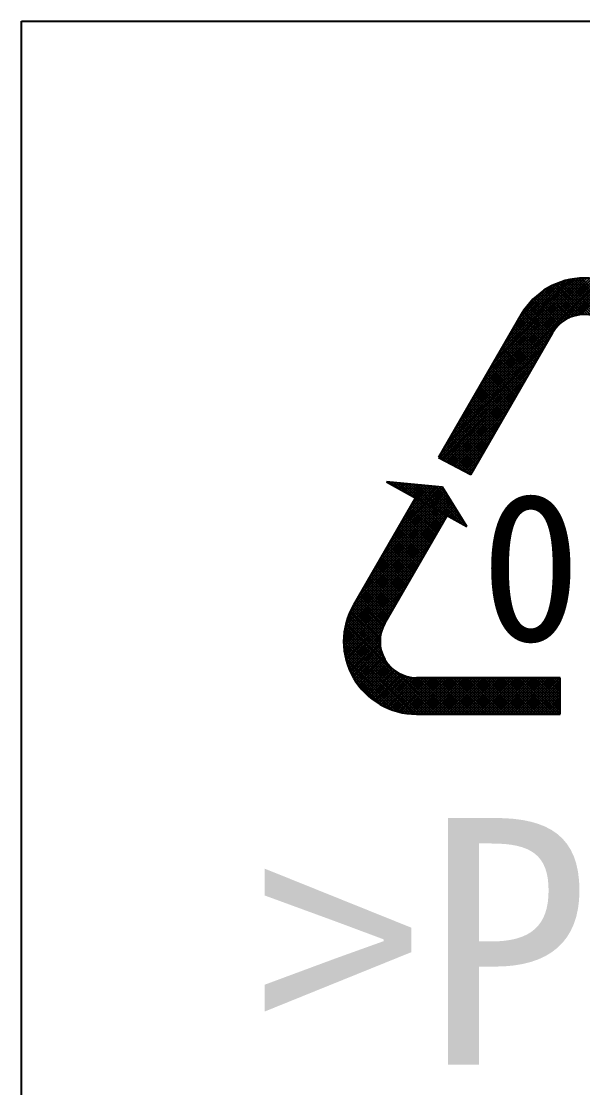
# Model space of a CAD drawing. Extents: x 641 to 1467, y 11 to 605.
# Drawn here: x 1258.92 to 1270.3, y 91.48 to 113.11 of the extents above; entities that cross this region are included whole.
import ezdxf

# ---------------------------------------------------------------- set-up
doc = ezdxf.new("R2010")
doc.units = 0
doc.header["$MEASUREMENT"] = 0
doc.layers.get('0').update_dxf_attribs({"linetype": 'CONTINUOUS'})
doc.layers.add('M21-1', color=2, linetype='CONTINUOUS')
doc.layers.add('粗实线', color=2, linetype='CONTINUOUS', lineweight=35)
doc.styles.add('宋体', font='')
doc.styles.get('宋体').set_extended_font_data('SimSun')

msp = doc.modelspace()

# ---------------------------------------------------------------- linework, layer by layer
at = {"color": 2, "linetype": 'Continuous'}
for p, q in [((1267.7858, 104.9735), (1270.6739, 107.8616)), ((1267.8612, 105.104), (1270.6276, 107.8704)), ((1267.9365, 105.2345), (1270.5807, 107.8787)), ((1268.0119, 105.365), (1270.5338, 107.887)), ((1268.0872, 105.4955), (1270.4856, 107.8939)), ((1268.1625, 105.626), (1270.4334, 107.8969)), ((1268.2379, 105.7565), (1270.3813, 107.8999)), ((1268.3132, 105.887), (1270.3292, 107.903)), ((1268.3886, 106.0175), (1270.2707, 107.8997)), ((1268.4639, 106.148), (1270.2122, 107.8963)), ((1268.5393, 106.2785), (1270.1531, 107.8924)), ((1268.6146, 106.409), (1270.0862, 107.8806)), ((1268.6899, 106.5395), (1270.0192, 107.8687)), ((1268.7653, 106.67), (1269.9459, 107.8506)), ((1268.8406, 106.8005), (1269.8672, 107.827)), ((1268.916, 106.931), (1269.7802, 107.7952)), ((1268.9913, 107.0615), (1269.6832, 107.7534)), ((1269.6183, 107.7183), (1270.1856, 107.151)), ((1269.6533, 107.7385), (1270.2325, 107.1592)), ((1269.6904, 107.7565), (1270.2835, 107.1634)), ((1269.729, 107.7731), (1270.3365, 107.1655)), ((1269.7675, 107.7897), (1270.3951, 107.1621)), ((1269.806, 107.8064), (1270.4594, 107.153)), ((1269.8466, 107.8209), (1270.5313, 107.1362)), ((1269.8802, 107.0127), (1270.7163, 107.8489)), ((1269.8891, 107.8336), (1270.6169, 107.1058)), ((1269.9315, 107.8463), (1270.7329, 107.0449)), ((1269.974, 107.859), (1272.8858, 104.9472)), ((1270.0194, 107.8688), (1272.8104, 105.0777)), ((1270.0199, 107.0973), (1270.7588, 107.8362)), ((1270.0663, 107.8771), (1272.7351, 105.2082)), ((1270.1092, 107.1315), (1270.8012, 107.8235)), ((1270.1132, 107.8853), (1272.6598, 105.3387)), ((1270.1604, 107.8933), (1272.5844, 105.4692)), ((1270.1835, 107.1506), (1270.8426, 107.8097)), ((1270.2125, 107.8963), (1272.5091, 105.5997)), ((1270.2495, 107.1614), (1270.8812, 107.7931)), ((1270.2646, 107.8993), (1272.4337, 105.7302)), ((1269.0728, 107.1981), (1269.5584, 107.6837)), ((1269.2351, 107.4156), (1269.327, 107.5075)), ((1269.3299, 107.5103), (1269.8504, 106.9898)), ((1269.3583, 107.537), (1269.8816, 107.0138)), ((1269.3874, 107.5631), (1269.9132, 107.0373)), ((1269.419, 107.5867), (1269.9471, 107.0586)), ((1269.4506, 107.6102), (1269.9821, 107.0788)), ((1269.4822, 107.6338), (1270.0191, 107.0969)), ((1269.5139, 107.6573), (1270.0576, 107.1136)), ((1269.5484, 107.6779), (1270.0981, 107.1282)), ((1269.5833, 107.6981), (1270.1406, 107.1409)), ((1269.1455, 107.3087), (1269.6777, 106.7764)), ((1269.1706, 107.3387), (1269.6986, 106.8107)), ((1269.1957, 107.3687), (1269.7205, 106.844)), ((1269.2209, 107.3987), (1269.7432, 106.8764)), ((1269.2461, 107.4287), (1269.7683, 106.9064)), ((1269.2732, 107.4567), (1269.7937, 106.9362)), ((1269.3016, 107.4835), (1269.8221, 106.963)), ((1268.9969, 107.0712), (1269.5364, 106.5316)), ((1269.0171, 107.1061), (1269.5566, 106.5666)), ((1269.0373, 107.1411), (1269.5768, 106.6016)), ((1269.0579, 107.1756), (1269.597, 106.6365)), ((1269.0798, 107.2088), (1269.6172, 106.6715)), ((1269.1017, 107.2421), (1269.6374, 106.7065)), ((1269.1236, 107.2754), (1269.6576, 106.7414)), ((1267.7105, 104.843), (1269.7395, 106.872)), ((1268.8758, 106.8614), (1269.4153, 106.3218)), ((1268.896, 106.8963), (1269.4355, 106.3568)), ((1268.9161, 106.9313), (1269.4557, 106.3917)), ((1268.9363, 106.9663), (1269.4759, 106.4267)), ((1268.9565, 107.0012), (1269.4961, 106.4617)), ((1268.9767, 107.0362), (1269.5162, 106.4967)), ((1267.6351, 104.7125), (1269.6487, 106.7261)), ((1268.7546, 106.6515), (1269.2942, 106.112)), ((1268.7748, 106.6865), (1269.3144, 106.147)), ((1268.795, 106.7215), (1269.3345, 106.1819)), ((1268.8152, 106.7564), (1269.3547, 106.2169)), ((1268.8354, 106.7914), (1269.3749, 106.2519)), ((1268.8556, 106.8264), (1269.3951, 106.2868)), ((1267.4845, 104.4515), (1269.498, 106.4651)), ((1267.5598, 104.582), (1269.5734, 106.5956)), ((1268.6335, 106.4417), (1269.173, 105.9022)), ((1268.6537, 106.4767), (1269.1932, 105.9372)), ((1268.6739, 106.5117), (1269.2134, 105.9721)), ((1268.6941, 106.5466), (1269.2336, 106.0071)), ((1268.7143, 106.5816), (1269.2538, 106.0421)), ((1268.7344, 106.6166), (1269.274, 106.077)), ((1267.3948, 104.2515), (1269.3473, 106.2041)), ((1267.4091, 104.321), (1269.4227, 106.3346)), ((1268.4922, 106.197), (1269.0317, 105.6574)), ((1268.5124, 106.2319), (1269.0519, 105.6924)), ((1268.5326, 106.2669), (1269.0721, 105.7274)), ((1268.5528, 106.3019), (1269.0923, 105.7623)), ((1268.5729, 106.3368), (1269.1125, 105.7973)), ((1268.5931, 106.3718), (1269.1327, 105.8323)), ((1268.6133, 106.4068), (1269.1529, 105.8672)), ((1267.4311, 104.2327), (1269.272, 106.0736)), ((1268.3711, 105.9872), (1268.9106, 105.4476)), ((1268.3912, 106.0221), (1268.9308, 105.4826)), ((1268.4114, 106.0571), (1268.951, 105.5176)), ((1268.4316, 106.0921), (1268.9712, 105.5525)), ((1268.4518, 106.127), (1268.9913, 105.5875)), ((1268.472, 106.162), (1269.0115, 105.6225)), ((1267.4673, 104.2138), (1269.1966, 105.9431)), ((1267.5036, 104.1949), (1269.1213, 105.8126)), ((1268.2499, 105.7774), (1268.7895, 105.2378)), ((1268.2701, 105.8123), (1268.8097, 105.2728)), ((1268.2903, 105.8473), (1268.8298, 105.3078)), ((1268.3105, 105.8823), (1268.85, 105.3427)), ((1268.3307, 105.9172), (1268.8702, 105.3777)), ((1268.3509, 105.9522), (1268.8904, 105.4127)), ((1267.5399, 104.176), (1269.046, 105.6821)), ((1267.5762, 104.1572), (1268.9706, 105.5516)), ((1268.1288, 105.5676), (1268.6683, 105.028)), ((1268.149, 105.6025), (1268.6885, 105.063)), ((1268.1692, 105.6375), (1268.7087, 105.098)), ((1268.1894, 105.6725), (1268.7289, 105.1329)), ((1268.2096, 105.7074), (1268.7491, 105.1679)), ((1268.2297, 105.7424), (1268.7693, 105.2029)), ((1267.6124, 104.1383), (1268.8953, 105.4211)), ((1268.0077, 105.3578), (1268.5472, 104.8182)), ((1268.0279, 105.3927), (1268.5674, 104.8532)), ((1268.048, 105.4277), (1268.5876, 104.8882)), ((1268.0682, 105.4627), (1268.6078, 104.9231)), ((1268.0884, 105.4976), (1268.628, 104.9581)), ((1268.1086, 105.5326), (1268.6481, 104.9931)), ((1267.6487, 104.1194), (1268.8199, 105.2906)), ((1267.685, 104.1005), (1268.7446, 105.1601)), ((1267.8865, 105.148), (1268.4261, 104.6084)), ((1267.9067, 105.1829), (1268.4463, 104.6434)), ((1267.9269, 105.2179), (1268.4665, 104.6784)), ((1267.9471, 105.2529), (1268.4866, 104.7133)), ((1267.9673, 105.2878), (1268.5068, 104.7483)), ((1267.9875, 105.3228), (1268.527, 104.7833)), ((1267.7213, 104.0816), (1268.6692, 105.0296)), ((1267.7452, 104.9032), (1268.2848, 104.3637)), ((1267.7576, 104.0628), (1268.5939, 104.8991)), ((1267.7654, 104.9382), (1268.3049, 104.3986)), ((1267.7856, 104.9731), (1268.3251, 104.4336)), ((1267.8058, 105.0081), (1268.3453, 104.4686)), ((1267.826, 105.0431), (1268.3655, 104.5035)), ((1267.8462, 105.078), (1268.3857, 104.5385)), ((1267.8664, 105.113), (1268.4059, 104.5735)), ((1267.6241, 104.6934), (1268.1636, 104.1539)), ((1267.6443, 104.7284), (1268.1838, 104.1888)), ((1267.6645, 104.7633), (1268.204, 104.2238)), ((1267.6847, 104.7983), (1268.2242, 104.2588)), ((1267.7048, 104.8333), (1268.2444, 104.2937)), ((1267.725, 104.8682), (1268.2646, 104.3287)), ((1267.7938, 104.0439), (1268.5186, 104.7686)), ((1267.503, 104.4836), (1268.0425, 103.9441)), ((1267.5232, 104.5186), (1268.0627, 103.979)), ((1267.5433, 104.5535), (1268.0829, 104.014)), ((1267.5635, 104.5885), (1268.1031, 104.049)), ((1267.5837, 104.6235), (1268.1233, 104.0839)), ((1267.6039, 104.6584), (1268.1434, 104.1189)), ((1267.8301, 104.025), (1268.4432, 104.6381)), ((1267.8664, 104.0061), (1268.3679, 104.5076)), ((1267.3818, 104.2738), (1267.4142, 104.2415)), ((1267.402, 104.3088), (1267.5292, 104.1816)), ((1267.4222, 104.3437), (1267.6442, 104.1218)), ((1267.4424, 104.3787), (1267.7592, 104.0619)), ((1267.4626, 104.4137), (1267.8742, 104.0021)), ((1267.4828, 104.4486), (1267.9892, 103.9422)), ((1267.9027, 103.9873), (1268.2925, 104.3771)), ((1267.9389, 103.9684), (1268.2172, 104.2466)), ((1267.9752, 103.9495), (1268.1418, 104.1161)), ((1268.0115, 103.9306), (1268.0665, 103.9856)), ((1266.3422, 103.7691), (1266.3686, 103.7427)), ((1266.3466, 103.7549), (1266.3592, 103.7675)), ((1266.3821, 103.7352), (1266.4097, 103.7628)), ((1266.403, 103.7634), (1266.4929, 103.6736)), ((1266.4175, 103.7155), (1266.4601, 103.7581)), ((1266.4529, 103.6958), (1266.5106, 103.7534)), ((1266.4638, 103.7578), (1266.6172, 103.6044)), ((1266.4884, 103.6761), (1266.561, 103.7487)), ((1266.5238, 103.6564), (1266.6115, 103.744)), ((1266.5246, 103.7521), (1266.7415, 103.5353)), ((1266.5593, 103.6366), (1266.662, 103.7393)), ((1266.5855, 103.7465), (1266.8658, 103.4661)), ((1266.5947, 103.6169), (1266.7124, 103.7346)), ((1266.6301, 103.5972), (1266.7629, 103.73)), ((1266.6463, 103.7408), (1266.9901, 103.397)), ((1266.6656, 103.5775), (1266.8133, 103.7253)), ((1266.701, 103.5578), (1266.8638, 103.7206)), ((1266.7071, 103.7351), (1267.1144, 103.3279)), ((1266.7365, 103.5381), (1266.9143, 103.7159)), ((1266.7679, 103.7295), (1267.2387, 103.2587)), ((1266.7719, 103.5184), (1266.9647, 103.7112)), ((1266.8073, 103.4986), (1267.0152, 103.7065)), ((1266.8287, 103.7238), (1267.363, 103.1896)), ((1266.8428, 103.4789), (1267.0656, 103.7018)), ((1266.8782, 103.4592), (1267.1161, 103.6971)), ((1266.8895, 103.7182), (1267.4873, 103.1204)), ((1266.9137, 103.4395), (1267.1666, 103.6924)), ((1266.9491, 103.4198), (1267.217, 103.6877)), ((1266.9503, 103.7125), (1267.6116, 103.0513)), ((1266.9845, 103.4001), (1267.2675, 103.683)), ((1267.0111, 103.7069), (1267.7359, 102.9821)), ((1267.02, 103.3804), (1267.318, 103.6783)), ((1267.0554, 103.3606), (1267.3684, 103.6736)), ((1267.072, 103.7012), (1267.8602, 102.913)), ((1267.0909, 103.3409), (1267.4189, 103.6689)), ((1267.1263, 103.3212), (1267.4616, 103.6565)), ((1267.1328, 103.6955), (1267.9186, 102.9097)), ((1267.1618, 103.3015), (1267.4825, 103.6223)), ((1267.1936, 103.6899), (1267.8316, 103.0519)), ((1267.2544, 103.6842), (1267.7446, 103.194)), ((1267.3152, 103.6786), (1267.6577, 103.3361)), ((1267.376, 103.6729), (1267.5707, 103.4782)), ((1267.4368, 103.6673), (1267.4838, 103.6203)), ((1266.731, 103.1465), (1266.9845, 103.4001)), ((1266.8064, 103.277), (1266.9491, 103.4198)), ((1266.8771, 103.3996), (1267.4167, 102.8601)), ((1266.8817, 103.4075), (1266.9137, 103.4395)), ((1266.8973, 103.4346), (1267.4369, 102.8951)), ((1266.9901, 103.397), (1267.457, 102.93)), ((1267.1972, 103.2818), (1267.5035, 103.5881)), ((1267.2326, 103.2621), (1267.5244, 103.5539)), ((1267.2681, 103.2424), (1267.5454, 103.5196)), ((1267.3035, 103.2226), (1267.5663, 103.4854)), ((1267.339, 103.2029), (1267.5872, 103.4512)), ((1267.3744, 103.1832), (1267.6082, 103.417)), ((1265.9022, 101.7111), (1267.3744, 103.1832)), ((1265.9776, 101.8416), (1267.339, 103.2029)), ((1266.0529, 101.9721), (1267.3035, 103.2226)), ((1266.1283, 102.1026), (1267.2681, 103.2424)), ((1266.2036, 102.2331), (1267.2326, 103.2621)), ((1266.279, 102.3636), (1267.1972, 103.2818)), ((1266.3543, 102.4941), (1267.1618, 103.3015)), ((1266.4296, 102.6245), (1267.1263, 103.3212)), ((1266.505, 102.755), (1267.0909, 103.3409)), ((1266.5803, 102.8855), (1267.0554, 103.3606)), ((1266.6557, 103.016), (1267.02, 103.3804)), ((1266.756, 103.1898), (1267.2955, 102.6503)), ((1266.7762, 103.2248), (1267.3157, 102.6853)), ((1266.7964, 103.2598), (1267.3359, 102.7202)), ((1266.8166, 103.2947), (1267.3561, 102.7552)), ((1266.8368, 103.3297), (1267.3763, 102.7902)), ((1266.8569, 103.3647), (1267.3965, 102.8251)), ((1267.1144, 103.3279), (1267.4772, 102.965)), ((1267.2387, 103.2587), (1267.4974, 103)), ((1267.363, 103.1896), (1267.5176, 103.0349)), ((1267.4098, 103.1635), (1267.6291, 103.3828)), ((1267.4453, 103.1438), (1267.6501, 103.3486)), ((1267.4807, 103.1241), (1267.671, 103.3143)), ((1267.5162, 103.1044), (1267.6919, 103.2801)), ((1267.5516, 103.0846), (1267.7129, 103.2459)), ((1267.587, 103.0649), (1267.7338, 103.2117)), ((1267.6225, 103.0452), (1267.7547, 103.1775)), ((1265.5633, 101.0964), (1267.5391, 103.0721)), ((1265.6132, 101.2013), (1267.5162, 103.1044)), ((1265.6762, 101.3196), (1267.4807, 103.1241)), ((1265.7516, 101.4501), (1267.4453, 103.1438)), ((1265.8269, 101.5806), (1267.4098, 103.1635)), ((1266.6349, 102.98), (1267.1744, 102.4405)), ((1266.6551, 103.015), (1267.1946, 102.4755)), ((1266.6753, 103.05), (1267.2148, 102.5104)), ((1266.6954, 103.0849), (1267.235, 102.5454)), ((1266.7156, 103.1199), (1267.2552, 102.5804)), ((1266.7358, 103.1549), (1267.2754, 102.6153)), ((1267.4873, 103.1204), (1267.5378, 103.0699)), ((1267.6579, 103.0255), (1267.7757, 103.1433)), ((1267.6934, 103.0058), (1267.7966, 103.109)), ((1267.7288, 102.9861), (1267.8176, 103.0748)), ((1267.7642, 102.9664), (1267.8385, 103.0406)), ((1267.7997, 102.9466), (1267.8594, 103.0064)), ((1267.8351, 102.9269), (1267.8804, 102.9722)), ((1265.5057, 100.9285), (1267.3884, 102.8111)), ((1265.5317, 101.0096), (1267.4638, 102.9416)), ((1266.5137, 102.7702), (1267.0533, 102.2307)), ((1266.5339, 102.8052), (1267.0735, 102.2657)), ((1266.5541, 102.8402), (1267.0937, 102.3006)), ((1266.5743, 102.8751), (1267.1138, 102.3356)), ((1266.5945, 102.9101), (1267.134, 102.3706)), ((1266.6147, 102.9451), (1267.1542, 102.4055)), ((1267.8706, 102.9072), (1267.9013, 102.938)), ((1267.906, 102.8875), (1267.9222, 102.9037)), ((1267.9414, 102.8678), (1267.9432, 102.8695)), ((1265.4722, 100.7846), (1267.2377, 102.5501)), ((1265.4886, 100.8562), (1267.3131, 102.6806)), ((1266.3724, 102.5255), (1266.912, 101.9859)), ((1266.3926, 102.5604), (1266.9322, 102.0209)), ((1266.4128, 102.5954), (1266.9523, 102.0558)), ((1266.433, 102.6304), (1266.9725, 102.0908)), ((1266.4532, 102.6653), (1266.9927, 102.1258)), ((1266.4734, 102.7003), (1267.0129, 102.1608)), ((1266.4936, 102.7353), (1267.0331, 102.1957)), ((1265.4649, 100.7222), (1267.1624, 102.4196)), ((1266.2513, 102.3156), (1266.7908, 101.7761)), ((1266.2715, 102.3506), (1266.811, 101.8111)), ((1266.2917, 102.3856), (1266.8312, 101.846)), ((1266.3119, 102.4205), (1266.8514, 101.881)), ((1266.3321, 102.4555), (1266.8716, 101.916)), ((1266.3522, 102.4905), (1266.8918, 101.9509)), ((1265.4529, 100.5998), (1267.0117, 102.1587)), ((1265.4576, 100.6597), (1267.087, 102.2891)), ((1266.1302, 102.1058), (1266.6697, 101.5663)), ((1266.1504, 102.1408), (1266.6899, 101.6013)), ((1266.1705, 102.1758), (1266.7101, 101.6362)), ((1266.1907, 102.2107), (1266.7303, 101.6712)), ((1266.2109, 102.2457), (1266.7505, 101.7062)), ((1266.2311, 102.2807), (1266.7706, 101.7411)), ((1265.4529, 100.5447), (1266.9364, 102.0282)), ((1265.4529, 100.4895), (1266.861, 101.8977)), ((1266.009, 101.896), (1266.5486, 101.3565)), ((1266.0292, 101.931), (1266.5688, 101.3915)), ((1266.0494, 101.966), (1266.589, 101.4264)), ((1266.0696, 102.0009), (1266.6091, 101.4614)), ((1266.0898, 102.0359), (1266.6293, 101.4964)), ((1266.11, 102.0709), (1266.6495, 101.5313)), ((1265.4543, 100.4358), (1266.7857, 101.7672)), ((1265.8879, 101.6862), (1266.4274, 101.1467)), ((1265.9081, 101.7212), (1266.4476, 101.1817)), ((1265.9283, 101.7562), (1266.4678, 101.2166)), ((1265.9485, 101.7911), (1266.488, 101.2516)), ((1265.9687, 101.8261), (1266.5082, 101.2866)), ((1265.9889, 101.8611), (1266.5284, 101.3215)), ((1265.46, 100.3864), (1266.7103, 101.6367)), ((1265.4658, 100.337), (1266.635, 101.5062)), ((1265.7466, 101.4415), (1266.2861, 100.9019)), ((1265.7668, 101.4764), (1266.3063, 100.9369)), ((1265.787, 101.5114), (1266.3265, 100.9719)), ((1265.8072, 101.5464), (1266.3467, 101.0068)), ((1265.8273, 101.5813), (1266.3669, 101.0418)), ((1265.8475, 101.6163), (1266.3871, 101.0768)), ((1265.8677, 101.6513), (1266.4073, 101.1117)), ((1265.4716, 100.2876), (1266.5596, 101.3757)), ((1265.4812, 100.242), (1266.4843, 101.2452)), ((1265.6274, 101.2297), (1266.1983, 100.6589)), ((1265.6458, 101.2665), (1266.2086, 100.7037)), ((1265.6658, 101.3016), (1266.2195, 100.748)), ((1265.686, 101.3366), (1266.2342, 100.7884)), ((1265.7062, 101.3715), (1266.2493, 100.8285)), ((1265.7264, 101.4065), (1266.2677, 100.8652)), ((1265.4917, 100.1974), (1266.4089, 101.1147)), ((1265.5424, 101.0389), (1266.2056, 100.3757)), ((1265.5571, 101.0794), (1266.1943, 100.4422)), ((1265.5721, 101.1196), (1266.1886, 100.503)), ((1265.5905, 101.1563), (1266.1886, 100.5582)), ((1265.609, 101.193), (1266.1925, 100.6095)), ((1265.4811, 100.8245), (1267.2462, 99.0594)), ((1265.4917, 100.8691), (1267.3014, 99.0594)), ((1265.5022, 100.9137), (1267.3565, 99.0594)), ((1265.5023, 100.1529), (1266.3336, 100.9842)), ((1265.513, 100.9581), (1266.2659, 100.2051)), ((1265.5131, 100.1085), (1266.2655, 100.861)), ((1265.5277, 100.9985), (1266.2265, 100.2997)), ((1265.4529, 100.577), (1266.9704, 99.0594)), ((1265.4542, 100.6307), (1267.0256, 99.0594)), ((1265.46, 100.6801), (1267.0807, 99.0594)), ((1265.4658, 100.7295), (1267.1359, 99.0594)), ((1265.4715, 100.7789), (1267.191, 99.0594)), ((1265.5278, 100.0681), (1266.2262, 100.7665)), ((1265.5425, 100.0276), (1266.2055, 100.6906)), ((1265.5572, 99.9872), (1266.1942, 100.6242)), ((1265.4529, 100.5218), (1266.9147, 99.06)), ((1265.4529, 100.4666), (1266.8561, 99.0634)), ((1265.4577, 100.4067), (1266.7976, 99.0668)), ((1265.5722, 99.947), (1266.1886, 100.5634)), ((1265.5907, 99.9103), (1266.1886, 100.5083)), ((1265.6091, 99.8736), (1266.1926, 100.457)), ((1265.6275, 99.8369), (1266.1983, 100.4076)), ((1265.646, 99.8001), (1266.2087, 100.3628)), ((1265.465, 100.3442), (1266.737, 99.0722)), ((1265.4723, 100.2818), (1266.67, 99.084)), ((1265.4887, 100.2102), (1266.603, 99.0958)), ((1265.6675, 99.7665), (1266.2196, 100.3186)), ((1265.6894, 99.7332), (1266.2343, 100.2782)), ((1265.7113, 99.7), (1266.2494, 100.2381)), ((1265.7332, 99.6667), (1266.2678, 100.2014)), ((1265.757, 99.6354), (1266.2863, 100.1647)), ((1265.5058, 100.1379), (1266.5276, 99.1162)), ((1265.532, 100.0566), (1266.4489, 99.1397)), ((1265.5635, 99.9699), (1266.3585, 99.1749)), ((1265.7822, 99.6054), (1266.3082, 100.1314)), ((1265.8073, 99.5754), (1266.3301, 100.0981)), ((1265.8325, 99.5454), (1266.3547, 100.0677)), ((1265.8583, 99.5161), (1266.3799, 100.0377)), ((1265.8867, 99.4893), (1266.4072, 100.0098)), ((1265.9151, 99.4626), (1266.4356, 99.9831)), ((1265.9435, 99.4358), (1266.4655, 99.9578)), ((1265.9719, 99.409), (1266.4971, 99.9343)), ((1265.6135, 99.8647), (1266.261, 99.2172)), ((1265.6885, 99.7346), (1266.1305, 99.2926)), ((1266.0029, 99.3849), (1266.5297, 99.9117)), ((1266.0345, 99.3614), (1266.5647, 99.8915)), ((1266.0661, 99.3378), (1266.6003, 99.8719)), ((1266.0978, 99.3143), (1266.6388, 99.8553)), ((1266.131, 99.2923), (1266.6778, 99.8392)), ((1266.1659, 99.2721), (1266.7203, 99.8265)), ((1266.2009, 99.252), (1266.7636, 99.8147)), ((1266.2359, 99.2318), (1266.8105, 99.8064)), ((1266.2716, 99.2124), (1266.8594, 99.8002)), ((1266.3102, 99.1958), (1266.9116, 99.7972)), ((1266.3487, 99.1791), (1266.966, 99.7964)), ((1266.3872, 99.1625), (1267.0211, 99.7964)), ((1266.4263, 99.1465), (1267.0763, 99.7964)), ((1266.4688, 99.1338), (1267.1314, 99.7964)), ((1266.5112, 99.121), (1267.1866, 99.7964)), ((1266.5537, 99.1083), (1267.2417, 99.7964)), ((1266.5973, 99.0969), (1267.2969, 99.7964)), ((1266.5982, 99.8728), (1267.4117, 99.0594)), ((1266.6442, 99.0886), (1267.3521, 99.7964)), ((1266.6909, 99.8353), (1267.4668, 99.0594)), ((1266.6911, 99.0803), (1267.4072, 99.7964)), ((1266.738, 99.072), (1267.4624, 99.7964)), ((1266.7674, 99.814), (1267.522, 99.0594)), ((1266.7884, 99.0673), (1267.5175, 99.7964)), ((1266.8343, 99.8022), (1267.5771, 99.0594)), ((1266.8405, 99.0643), (1267.5727, 99.7964)), ((1266.8927, 99.0612), (1267.6278, 99.7964)), ((1266.8935, 99.7982), (1267.6323, 99.0594)), ((1266.946, 99.0594), (1267.683, 99.7964)), ((1266.9504, 99.7964), (1267.6874, 99.0594)), ((1267.0011, 99.0594), (1267.7381, 99.7964)), ((1267.0056, 99.7964), (1267.7426, 99.0594)), ((1267.0563, 99.0594), (1267.7933, 99.7964)), ((1267.0607, 99.7964), (1267.7978, 99.0594)), ((1267.1114, 99.0594), (1267.8484, 99.7964)), ((1267.1159, 99.7964), (1267.8529, 99.0594)), ((1267.1666, 99.0594), (1267.9036, 99.7964)), ((1267.171, 99.7964), (1267.9081, 99.0594)), ((1267.2217, 99.0594), (1267.9588, 99.7964)), ((1267.2262, 99.7964), (1267.9632, 99.0594)), ((1267.2769, 99.0594), (1268.0139, 99.7964)), ((1267.2814, 99.7964), (1268.0184, 99.0594)), ((1267.332, 99.0594), (1268.0691, 99.7964)), ((1267.3365, 99.7964), (1268.0735, 99.0594)), ((1267.3872, 99.0594), (1268.1242, 99.7964)), ((1267.3917, 99.7964), (1268.1287, 99.0594)), ((1267.4424, 99.0594), (1268.1794, 99.7964)), ((1267.4468, 99.7964), (1268.1838, 99.0594)), ((1267.4975, 99.0594), (1268.2345, 99.7964)), ((1267.502, 99.7964), (1268.239, 99.0594)), ((1267.5527, 99.0594), (1268.2897, 99.7964)), ((1267.5571, 99.7964), (1268.2941, 99.0594)), ((1267.6078, 99.0594), (1268.3448, 99.7964)), ((1267.6123, 99.7964), (1268.3493, 99.0594)), ((1267.663, 99.0594), (1268.4, 99.7964)), ((1267.6674, 99.7964), (1268.4045, 99.0594)), ((1267.7181, 99.0594), (1268.4552, 99.7964)), ((1267.7226, 99.7964), (1268.4596, 99.0594)), ((1267.7733, 99.0594), (1268.5103, 99.7964)), ((1267.7778, 99.7964), (1268.5148, 99.0594)), ((1267.8284, 99.0594), (1268.5655, 99.7964)), ((1267.8329, 99.7964), (1268.5699, 99.0594)), ((1267.8836, 99.0594), (1268.6206, 99.7964)), ((1267.8881, 99.7964), (1268.6251, 99.0594)), ((1267.9388, 99.0594), (1268.6758, 99.7964)), ((1267.9432, 99.7964), (1268.6802, 99.0594)), ((1267.9939, 99.0594), (1268.7309, 99.7964)), ((1267.9984, 99.7964), (1268.7354, 99.0594)), ((1268.0491, 99.0594), (1268.7861, 99.7964)), ((1268.0535, 99.7964), (1268.7905, 99.0594)), ((1268.1042, 99.0594), (1268.8412, 99.7964)), ((1268.1087, 99.7964), (1268.8457, 99.0594)), ((1268.1594, 99.0594), (1268.8964, 99.7964)), ((1268.1638, 99.7964), (1268.9009, 99.0594)), ((1268.2145, 99.0594), (1268.9515, 99.7964)), ((1268.219, 99.7964), (1268.956, 99.0594)), ((1268.2697, 99.0594), (1269.0067, 99.7964)), ((1268.2741, 99.7964), (1269.0112, 99.0594)), ((1268.3248, 99.0594), (1269.0619, 99.7964)), ((1268.3293, 99.7964), (1269.0663, 99.0594)), ((1268.38, 99.0594), (1269.117, 99.7964)), ((1268.3845, 99.7964), (1269.1215, 99.0594)), ((1268.4352, 99.0594), (1269.1722, 99.7964)), ((1268.4396, 99.7964), (1269.1766, 99.0594)), ((1268.4903, 99.0594), (1269.2273, 99.7964)), ((1268.4948, 99.7964), (1269.2318, 99.0594)), ((1268.5455, 99.0594), (1269.2825, 99.7964)), ((1268.5499, 99.7964), (1269.2869, 99.0594)), ((1268.6006, 99.0594), (1269.3376, 99.7964)), ((1268.6051, 99.7964), (1269.3421, 99.0594)), ((1268.6558, 99.0594), (1269.3928, 99.7964)), ((1268.6602, 99.7964), (1269.3973, 99.0594)), ((1268.7109, 99.0594), (1269.4479, 99.7964)), ((1268.7154, 99.7964), (1269.4524, 99.0594)), ((1268.7661, 99.0594), (1269.5031, 99.7964)), ((1268.7705, 99.7964), (1269.5076, 99.0594)), ((1268.8212, 99.0594), (1269.5583, 99.7964)), ((1268.8257, 99.7964), (1269.5627, 99.0594)), ((1268.8764, 99.0594), (1269.6134, 99.7964)), ((1268.8809, 99.7964), (1269.6179, 99.0594)), ((1268.9315, 99.0594), (1269.6686, 99.7964)), ((1268.936, 99.7964), (1269.673, 99.0594)), ((1268.9867, 99.0594), (1269.7237, 99.7964)), ((1268.9912, 99.7964), (1269.7282, 99.0594)), ((1269.0419, 99.0594), (1269.7789, 99.7964)), ((1269.0463, 99.7964), (1269.7833, 99.0594)), ((1269.097, 99.0594), (1269.834, 99.7964)), ((1269.1015, 99.7964), (1269.8369, 99.061)), ((1269.1522, 99.0594), (1269.8369, 99.7441)), ((1269.1566, 99.7964), (1269.8369, 99.1162)), ((1269.2118, 99.7964), (1269.8369, 99.1713)), ((1269.2669, 99.7964), (1269.8369, 99.2265)), ((1269.3221, 99.7964), (1269.8369, 99.2816)), ((1269.3772, 99.7964), (1269.8369, 99.3368)), ((1269.4324, 99.7964), (1269.8369, 99.3919)), ((1269.4876, 99.7964), (1269.8369, 99.4471)), ((1269.5427, 99.7964), (1269.8369, 99.5023)), ((1269.5979, 99.7964), (1269.8369, 99.5574)), ((1269.653, 99.7964), (1269.8369, 99.6126)), ((1269.7082, 99.7964), (1269.8369, 99.6677)), ((1269.7633, 99.7964), (1269.8369, 99.7229)), ((1269.8185, 99.7964), (1269.8369, 99.778)), ((1269.2073, 99.0594), (1269.8369, 99.6889)), ((1269.2625, 99.0594), (1269.8369, 99.6338)), ((1269.3176, 99.0594), (1269.8369, 99.5786)), ((1269.3728, 99.0594), (1269.8369, 99.5235)), ((1269.4279, 99.0594), (1269.8369, 99.4683)), ((1269.4831, 99.0594), (1269.8369, 99.4132)), ((1269.5383, 99.0594), (1269.8369, 99.358)), ((1269.5934, 99.0594), (1269.8369, 99.3028)), ((1269.6486, 99.0594), (1269.8369, 99.2477)), ((1269.7037, 99.0594), (1269.8369, 99.1925)), ((1269.7589, 99.0594), (1269.8369, 99.1374)), ((1269.814, 99.0594), (1269.8369, 99.0822))]:
    msp.add_line(p, q, dxfattribs=at)
at = {"color": 7, "linetype": 'Continuous'}
for p, q in [((1269.0517, 107.166), (1267.375, 104.2619)), ((1268.0294, 103.9213), (1269.6899, 106.7975)), ((1267.375, 104.2619), (1268.0294, 103.9213)), ((1267.4561, 103.6655), (1266.317, 103.7714)), ((1266.317, 103.7714), (1267.9457, 102.8654)), ((1267.9457, 102.8654), (1267.4561, 103.6655)), ((1266.9034, 103.4452), (1265.6479, 101.2704)), ((1267.5476, 103.0869), (1266.9034, 103.4452)), ((1266.2861, 100.9019), (1267.5476, 103.0869)), ((1269.8369, 99.7964), (1266.9244, 99.7964)), ((1269.8369, 99.0594), (1269.8369, 99.7964)), ((1266.9244, 99.0594), (1269.8369, 99.0594))]:
    msp.add_line(p, q, dxfattribs=at)
for centre, radius, start, end in [((1270.3282, 106.429), 1.474, 30, 150), ((1270.3282, 106.429), 0.737, 30, 150), ((1266.9244, 100.5334), 1.474, 150, 270), ((1266.9244, 100.5334), 0.737, 150, 270)]:
    msp.add_arc(centre, radius, start, end, dxfattribs=at)
at = {"layer": 'M21-1', "color": 1}
msp.add_lwpolyline([(1258.9155, 113.1111), (1282.3475, 113.1111), (1282.3475, 85.6958), (1258.9155, 85.6958)], close=True, dxfattribs=at)

# ---------------------------------------------------------------- texts
at = {"layer": '粗实线', "color": 2, "style": '宋体'}
for s, height, p in [('06', 3, (1268.2243, 100.5447)), ('>PS<', 5, (1263.6728, 91.9522))]:
    msp.add_text(s, height=height, dxfattribs=at).set_placement(p)

doc.saveas('drawing.dxf')
